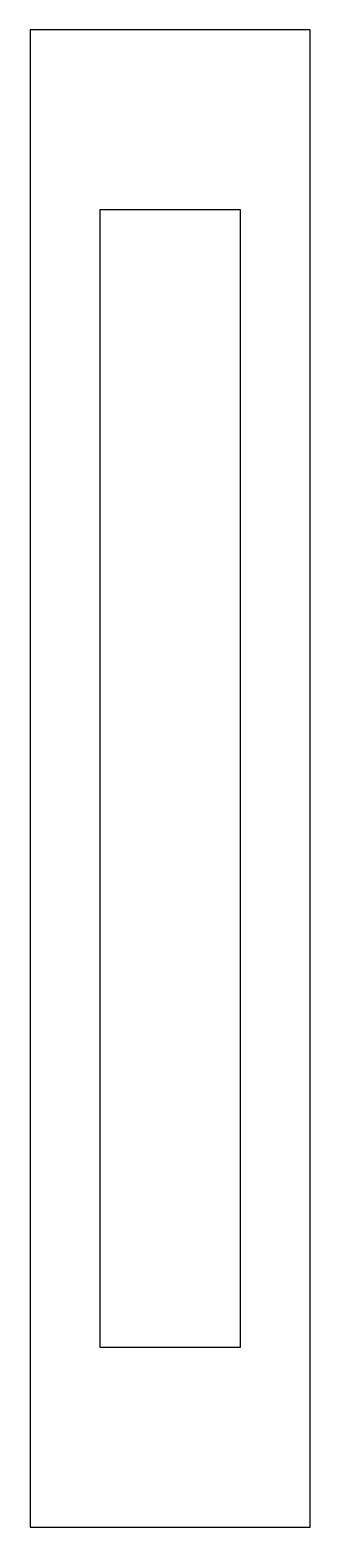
# Model space of a CAD drawing. Header units: millimetres. Extents: x -14 to 14, y -75 to 75.
import ezdxf

# ---------------------------------------------------------------- set-up
doc = ezdxf.new("R2010")
doc.units = ezdxf.units.MM

msp = doc.modelspace()

# ---------------------------------------------------------------- linework, layer by layer
for p, q in [((14, 75), (-14, 75)), ((-14, 75), (-14, -75)), ((14, -75), (14, 75)), ((-7, -57), (-7, 57)), ((-7, 57), (7, 57)), ((7, 57), (7, -57)), ((7, -57), (-7, -57)), ((-14, -75), (14, -75))]:
    msp.add_line(p, q)

doc.saveas('drawing.dxf')
